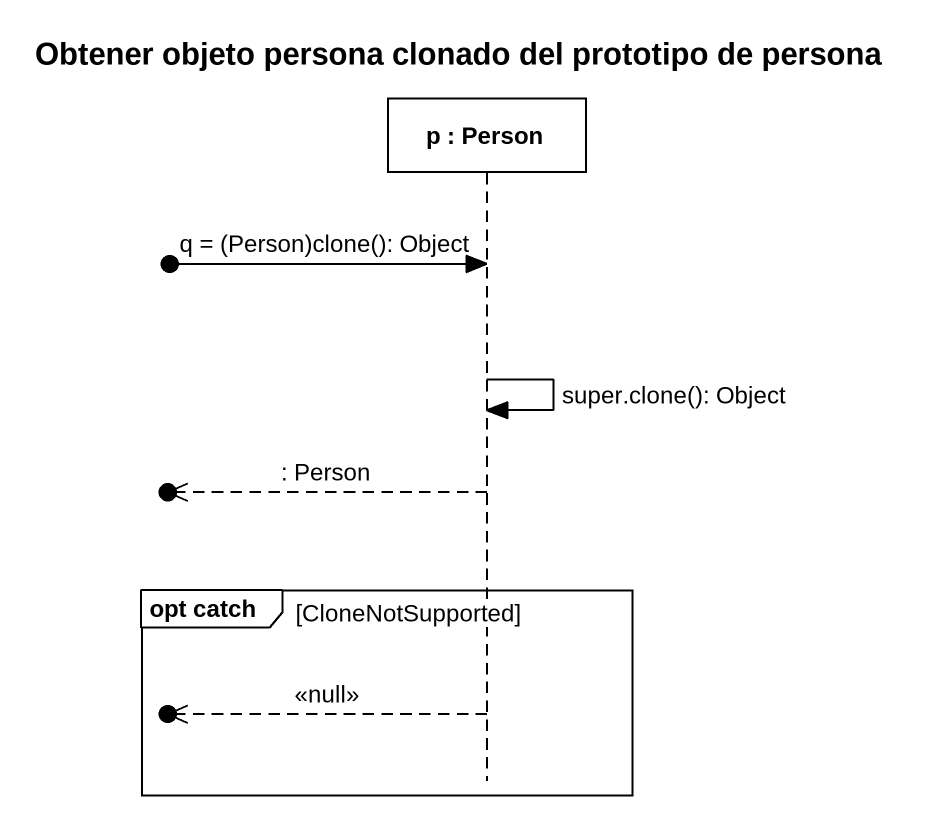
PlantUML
@startuml
title Obtener objeto persona clonado del prototipo de persona
hide footbox
participant "p : Person" as p

[o-> p : q = (Person)clone(): Object
p -> p : super.clone(): Object
[o<<-- p : : Person
group opt catch [CloneNotSupported]
  [o<<-- p : <<null>>
end
@enduml
